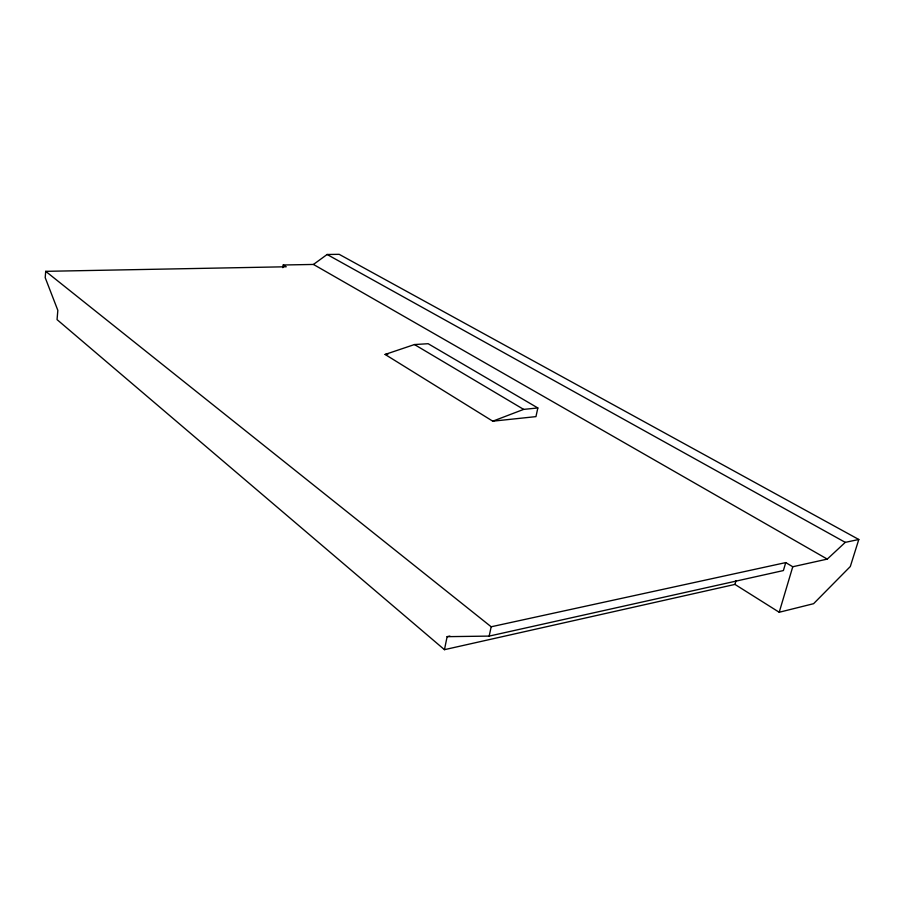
<?xml version="1.0" encoding="UTF-8"?>
<svg xmlns="http://www.w3.org/2000/svg" width="904" height="904" viewBox="0 0 904 904"><rect width="100%" height="100%" fill="white"/><g stroke="black" fill="none" stroke-linecap="round" stroke-linejoin="round"><path stroke-width="1.36" d="M283.234 264.996L286.229 266.77L45.709 271.336L45.2 277.664L57.833 310.343L57.054 319.62L444.463 649.671L734.952 584.413L779.214 612.257L813.589 603.691L850.314 566.525L858.8 539.485L339.181 254.329L327.124 254.487L313.451 264.443L283.234 264.996L282.85 267.686M444.463 649.671L447.118 636.665L449.876 636.066M537.835 407.964L535.959 416.62L492.77 421.185L385.104 354.447L414.473 344.548L428.157 343.712L537.835 407.964L523.653 409.388L492.77 421.185M447.118 636.665L489.166 636.1L491.177 626.777L45.709 271.336M734.952 584.413L736.003 580.684M858.8 539.485L845.274 542.366L827.273 559.101L792.763 566.751L785.745 562.593L783.395 570.56L489.166 636.1M779.214 612.257L792.763 566.751M491.177 626.777L785.745 562.593M385.104 354.447L387.872 354.266M327.124 254.487L845.274 542.366M313.451 264.443L827.273 559.101M414.473 344.548L523.653 409.388"/></g></svg>
